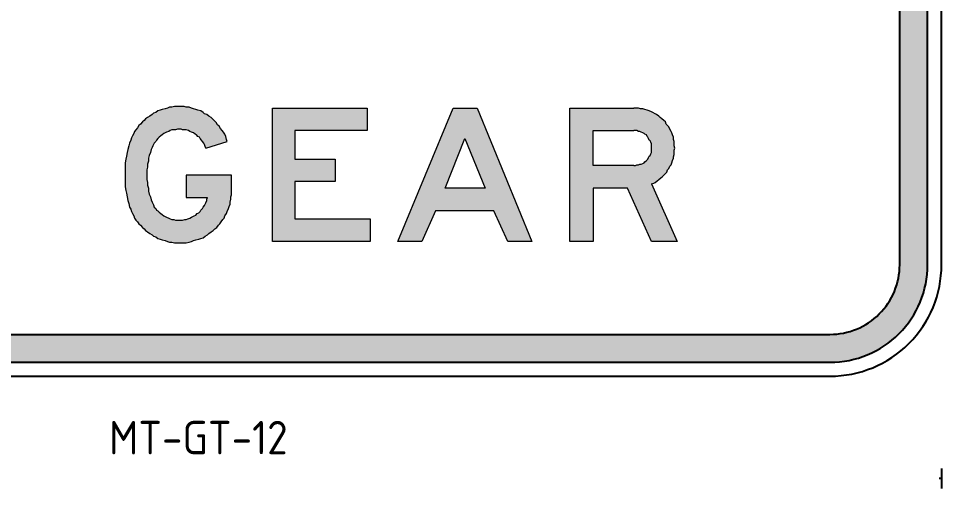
# Model space of a CAD drawing. Extents: x 94 to 239, y 104 to 189.
# Drawn here: x 156.1 to 238.9, y 104.3 to 146.5 of the extents above; entities that cross this region are included whole.
import ezdxf

# ---------------------------------------------------------------- set-up
doc = ezdxf.new("R2010")
doc.units = 0
doc.header["$LTSCALE"] = 12
doc.header["$MEASUREMENT"] = 0
doc.layers.get('0').update_dxf_attribs({"linetype": 'CONTINUOUS'})
for name, color, linetype in [('L25', 1, 'CONTINUOUS'), ('L35', 3, 'CONTINUOUS'), ('T25', 1, 'CONTINUOUS')]:
    doc.layers.add(name, color=color, linetype=linetype)
doc.styles.add('ISO', font='iso')

# ---------------------------------------------------------------- blocks, each defined once
blk = doc.blocks.new('SGNDIM')
for p, q in [((0, 4.5), (0, -4.5)), ((0, 0), (-1, 0))]:
    blk.add_line(p, q)

msp = doc.modelspace()

# ---------------------------------------------------------------- hatches: boundary and pattern name
at = {"layer": 'L25'}
h = msp.add_hatch(color=256, dxfattribs=at)
edge = h.paths.add_edge_path()
edge.add_line((95.105, 179.366), (95.105, 124.366))
edge.add_arc((103.855, 124.366), 8.75, 180, 270)
edge.add_line((103.855, 115.616), (228.855, 115.616))
edge.add_arc((228.855, 124.366), 8.75, 270, 360)
edge.add_line((237.605, 124.366), (237.605, 179.366))
edge.add_arc((228.855, 179.366), 8.75, 0, 90)
edge.add_line((228.855, 188.116), (103.855, 188.116))
edge.add_arc((103.855, 179.366), 8.75, 90, 180)
edge = h.paths.add_edge_path(flags=16)
edge.add_line((97.605, 179.366), (97.605, 124.366))
edge.add_arc((103.855, 124.366), 6.25, 180, 270)
edge.add_line((103.855, 118.116), (228.855, 118.116))
edge.add_arc((228.855, 124.366), 6.25, 270, 360)
edge.add_line((235.105, 124.366), (235.105, 179.366))
edge.add_arc((228.855, 179.366), 6.25, 0, 90)
edge.add_line((228.855, 185.616), (103.855, 185.616))
edge.add_arc((103.855, 179.366), 6.25, 90, 180)
h = msp.add_hatch(color=256, dxfattribs=at)
h.paths.add_polyline_path([(178.87, 138.423), (187.367, 138.423), (187.367, 136.396), (180.896, 136.396), (180.896, 133.848), (184.491, 133.848), (184.491, 131.821), (180.896, 131.821), (180.896, 128.488), (187.628, 128.488), (187.628, 126.462), (178.87, 126.462)])
h.paths.add_polyline_path([(196.125, 135.678), (197.955, 131.233), (194.36, 131.233)], flags=16)
h.paths.add_polyline_path([(190.112, 126.462), (195.079, 138.423), (197.236, 138.423), (202.138, 126.462), (199.981, 126.462), (198.739, 129.207), (193.51, 129.207), (192.269, 126.462)])
h.paths.add_polyline_path([(117.695, 138.423), (119.721, 138.423), (119.721, 128.488), (126.453, 128.488), (126.453, 126.462), (117.695, 126.462)])
h.paths.add_polyline_path([(140.963, 138.423), (142.989, 138.423), (144.427, 131.102), (146.257, 138.423), (148.413, 138.423), (150.178, 131.102), (151.616, 138.423), (153.707, 138.423), (151.42, 126.462), (149.263, 126.462), (147.302, 134.109), (145.407, 126.462), (143.25, 126.462)])
h.paths.add_polyline_path([(211.288, 133.259), (207.628, 133.259), (207.628, 136.396), (211.288, 136.396), (211.419, 136.396), (211.549, 136.396), (211.68, 136.331), (211.811, 136.331), (211.941, 136.266), (212.072, 136.2), (212.203, 136.135), (212.268, 136.07), (212.399, 136.004), (212.464, 135.874), (212.53, 135.808), (212.595, 135.678), (212.66, 135.547), (212.726, 135.481), (212.791, 135.351), (212.856, 135.22), (212.856, 135.089), (212.856, 134.959), (212.856, 134.828), (212.856, 134.697), (212.856, 134.566), (212.856, 134.436), (212.791, 134.305), (212.726, 134.174), (212.66, 134.109), (212.595, 133.978), (212.53, 133.848), (212.464, 133.782), (212.399, 133.717), (212.268, 133.586), (212.203, 133.521), (212.072, 133.455), (211.941, 133.39), (211.811, 133.39), (211.68, 133.325), (211.549, 133.325), (211.419, 133.259)], flags=16)
h.paths.add_polyline_path([(212.856, 131.625), (215.144, 126.462), (212.856, 126.462), (210.7, 131.233), (207.628, 131.233), (207.628, 126.462), (205.536, 126.462), (205.536, 138.423), (211.288, 138.423), (211.484, 138.423), (211.68, 138.423), (211.876, 138.357), (212.072, 138.357), (212.268, 138.292), (212.464, 138.226), (212.66, 138.161), (212.856, 138.096), (212.987, 138.03), (213.183, 137.9), (213.314, 137.834), (213.51, 137.704), (213.641, 137.573), (213.771, 137.442), (213.967, 137.311), (214.098, 137.181), (214.164, 136.985), (214.294, 136.854), (214.425, 136.723), (214.49, 136.527), (214.621, 136.331), (214.686, 136.2), (214.752, 136.004), (214.817, 135.808), (214.817, 135.612), (214.882, 135.416), (214.882, 135.22), (214.882, 135.024), (214.948, 134.828), (214.882, 134.632), (214.882, 134.436), (214.882, 134.24), (214.817, 134.044), (214.817, 133.913), (214.752, 133.717), (214.686, 133.521), (214.621, 133.325), (214.49, 133.194), (214.425, 132.998), (214.294, 132.867), (214.229, 132.671), (214.098, 132.54), (213.967, 132.41), (213.837, 132.279), (213.706, 132.148), (213.51, 132.017), (213.379, 131.887), (213.183, 131.756), (213.052, 131.691)])
h.paths.add_polyline_path([(172.923, 134.828), (174.818, 135.416), (174.753, 135.612), (174.687, 135.874), (174.622, 136.07), (174.491, 136.266), (174.361, 136.396), (174.23, 136.593), (174.099, 136.789), (173.968, 136.919), (173.838, 137.115), (173.707, 137.246), (173.511, 137.442), (173.38, 137.573), (173.184, 137.704), (172.988, 137.834), (172.792, 137.9), (172.661, 138.03), (172.465, 138.161), (172.204, 138.226), (172.008, 138.292), (171.812, 138.357), (171.616, 138.423), (171.419, 138.488), (171.158, 138.488), (170.962, 138.553), (170.766, 138.553), (170.504, 138.553), (170.308, 138.553), (170.112, 138.553), (169.851, 138.488), (169.655, 138.488), (169.459, 138.423), (169.263, 138.357), (169.001, 138.292), (168.805, 138.226), (168.609, 138.161), (168.413, 138.03), (168.217, 137.965), (168.086, 137.834), (167.89, 137.704), (167.694, 137.573), (167.498, 137.442), (167.367, 137.311), (167.237, 137.181), (167.04, 136.985), (166.91, 136.854), (166.779, 136.658), (166.648, 136.462), (166.518, 136.331), (166.452, 136.135), (166.322, 135.939), (166.256, 135.743), (166.191, 135.547), (166.06, 135.285), (165.995, 135.024), (165.929, 134.697), (165.864, 134.436), (165.799, 134.109), (165.733, 133.848), (165.668, 133.521), (165.668, 133.194), (165.668, 132.867), (165.668, 132.606), (165.668, 132.279), (165.668, 131.952), (165.668, 131.691), (165.668, 131.364), (165.733, 131.037), (165.799, 130.776), (165.864, 130.449), (165.929, 130.122), (165.995, 129.861), (166.06, 129.534), (166.191, 129.338), (166.256, 129.142), (166.322, 128.946), (166.452, 128.75), (166.518, 128.554), (166.648, 128.357), (166.779, 128.227), (166.91, 128.031), (167.04, 127.9), (167.237, 127.704), (167.367, 127.573), (167.498, 127.442), (167.694, 127.312), (167.89, 127.181), (168.086, 127.05), (168.217, 126.92), (168.413, 126.854), (168.609, 126.723), (168.805, 126.658), (169.001, 126.593), (169.263, 126.527), (169.459, 126.462), (169.655, 126.397), (169.851, 126.397), (170.112, 126.331), (170.308, 126.331), (170.504, 126.331), (170.766, 126.331), (170.962, 126.331), (171.158, 126.331), (171.419, 126.397), (171.616, 126.462), (171.812, 126.527), (172.008, 126.593), (172.269, 126.658), (172.465, 126.723), (172.661, 126.789), (172.857, 126.92), (173.053, 127.05), (173.184, 127.181), (173.38, 127.312), (173.576, 127.442), (173.707, 127.573), (173.903, 127.704), (174.034, 127.9), (174.164, 128.031), (174.295, 128.227), (174.426, 128.423), (174.557, 128.554), (174.622, 128.75), (174.753, 128.946), (174.818, 129.142), (174.949, 129.403), (175.014, 129.599), (175.079, 129.795), (175.079, 129.991), (175.145, 130.253), (175.145, 130.449), (175.21, 130.645), (175.21, 130.906), (175.21, 132.41), (171.158, 132.41), (171.158, 130.384), (173.053, 130.384), (172.988, 130.253), (172.988, 130.122), (172.923, 129.926), (172.857, 129.795), (172.792, 129.665), (172.661, 129.534), (172.596, 129.403), (172.465, 129.272), (172.4, 129.142), (172.269, 129.011), (172.138, 128.946), (172.008, 128.815), (171.877, 128.75), (171.746, 128.684), (171.616, 128.619), (171.485, 128.554), (171.289, 128.488), (171.158, 128.423), (171.027, 128.423), (170.831, 128.357), (170.7, 128.357), (170.504, 128.357), (170.374, 128.357), (170.178, 128.357), (170.047, 128.423), (169.851, 128.423), (169.72, 128.488), (169.589, 128.554), (169.393, 128.619), (169.263, 128.684), (169.132, 128.75), (169.001, 128.88), (168.87, 128.946), (168.74, 129.076), (168.609, 129.207), (168.478, 129.272), (168.413, 129.403), (168.282, 129.534), (168.217, 129.73), (168.152, 129.861), (168.086, 129.991), (168.021, 130.187), (167.955, 130.449), (167.825, 130.71), (167.759, 130.972), (167.759, 131.233), (167.694, 131.495), (167.694, 131.756), (167.629, 132.017), (167.629, 132.279), (167.629, 132.54), (167.629, 132.867), (167.694, 133.129), (167.694, 133.39), (167.759, 133.651), (167.759, 133.913), (167.825, 134.174), (167.955, 134.436), (168.021, 134.697), (168.086, 134.893), (168.152, 135.024), (168.217, 135.155), (168.282, 135.285), (168.413, 135.416), (168.478, 135.547), (168.609, 135.678), (168.74, 135.808), (168.87, 135.939), (169.001, 136.004), (169.132, 136.135), (169.263, 136.2), (169.393, 136.266), (169.589, 136.331), (169.72, 136.396), (169.851, 136.462), (170.047, 136.462), (170.178, 136.462), (170.374, 136.527), (170.504, 136.527), (170.7, 136.527), (170.831, 136.462), (171.027, 136.462), (171.158, 136.462), (171.354, 136.396), (171.485, 136.331), (171.616, 136.266), (171.812, 136.2), (171.942, 136.07), (172.073, 136.004), (172.204, 135.874), (172.334, 135.808), (172.4, 135.678), (172.531, 135.547), (172.596, 135.416), (172.727, 135.285), (172.792, 135.155), (172.857, 134.959)])
h.paths.add_polyline_path([(133.577, 136.527), (133.446, 136.527), (133.25, 136.462), (133.12, 136.462), (132.924, 136.462), (132.793, 136.396), (132.597, 136.331), (132.466, 136.266), (132.335, 136.2), (132.205, 136.135), (132.009, 136.004), (131.878, 135.939), (131.747, 135.808), (131.682, 135.678), (131.551, 135.547), (131.42, 135.416), (131.355, 135.285), (131.224, 135.155), (131.159, 134.959), (131.094, 134.828), (131.028, 134.632), (130.963, 134.436), (130.897, 134.305), (130.832, 134.109), (130.767, 133.782), (130.767, 133.521), (130.701, 133.194), (130.701, 132.867), (130.701, 132.606), (130.701, 132.279), (130.701, 131.952), (130.701, 131.691), (130.767, 131.364), (130.767, 131.037), (130.832, 130.776), (130.897, 130.58), (130.963, 130.384), (131.028, 130.253), (131.094, 130.057), (131.159, 129.926), (131.224, 129.73), (131.355, 129.599), (131.42, 129.469), (131.551, 129.338), (131.682, 129.207), (131.747, 129.076), (131.878, 128.946), (132.009, 128.88), (132.205, 128.75), (132.335, 128.684), (132.466, 128.619), (132.597, 128.554), (132.793, 128.488), (132.924, 128.423), (133.12, 128.423), (133.25, 128.357), (133.446, 128.357), (133.577, 128.357), (133.773, 128.357), (133.904, 128.357), (134.1, 128.423), (134.231, 128.423), (134.427, 128.488), (134.558, 128.554), (134.754, 128.619), (134.884, 128.684), (135.015, 128.75), (135.146, 128.88), (135.276, 128.946), (135.407, 129.076), (135.538, 129.207), (135.669, 129.338), (135.734, 129.469), (135.865, 129.599), (135.93, 129.73), (136.061, 129.926), (136.126, 130.057), (136.191, 130.253), (136.257, 130.384), (136.322, 130.58), (136.388, 130.776), (136.388, 131.037), (136.453, 131.364), (136.518, 131.691), (136.518, 131.952), (136.518, 132.279), (136.518, 132.606), (136.518, 132.867), (136.518, 133.194), (136.453, 133.521), (136.388, 133.782), (136.388, 134.109), (136.322, 134.305), (136.257, 134.436), (136.191, 134.632), (136.126, 134.828), (136.061, 134.959), (135.93, 135.155), (135.865, 135.285), (135.734, 135.416), (135.669, 135.547), (135.538, 135.678), (135.407, 135.808), (135.276, 135.939), (135.146, 136.004), (135.015, 136.135), (134.884, 136.2), (134.754, 136.266), (134.558, 136.331), (134.427, 136.396), (134.231, 136.462), (134.1, 136.462), (133.904, 136.462), (133.773, 136.527)], flags=16)
h.paths.add_polyline_path([(133.577, 138.553), (133.381, 138.553), (133.12, 138.553), (132.924, 138.488), (132.728, 138.488), (132.466, 138.423), (132.27, 138.357), (132.074, 138.292), (131.878, 138.226), (131.616, 138.096), (131.42, 138.03), (131.224, 137.9), (131.028, 137.834), (130.832, 137.704), (130.701, 137.573), (130.505, 137.377), (130.309, 137.246), (130.179, 137.115), (130.048, 136.919), (129.852, 136.723), (129.721, 136.593), (129.59, 136.331), (129.46, 136.135), (129.329, 135.939), (129.264, 135.743), (129.133, 135.547), (129.067, 135.285), (129.002, 135.089), (128.937, 134.828), (128.871, 134.501), (128.806, 134.174), (128.741, 133.913), (128.675, 133.586), (128.675, 133.259), (128.61, 132.932), (128.61, 132.606), (128.61, 132.279), (128.61, 131.952), (128.675, 131.625), (128.675, 131.299), (128.741, 130.972), (128.806, 130.645), (128.871, 130.384), (128.937, 130.057), (129.002, 129.795), (129.067, 129.599), (129.133, 129.338), (129.264, 129.142), (129.329, 128.946), (129.46, 128.684), (129.59, 128.488), (129.721, 128.292), (129.852, 128.096), (130.048, 127.965), (130.179, 127.769), (130.309, 127.639), (130.505, 127.508), (130.636, 127.377), (130.832, 127.246), (131.028, 127.116), (131.224, 126.985), (131.42, 126.854), (131.616, 126.789), (131.813, 126.658), (132.009, 126.593), (132.205, 126.527), (132.401, 126.462), (132.597, 126.462), (132.858, 126.397), (133.054, 126.331), (133.25, 126.331), (133.512, 126.331), (133.708, 126.331), (133.904, 126.331), (134.165, 126.331), (134.361, 126.397), (134.558, 126.462), (134.819, 126.462), (135.015, 126.527), (135.211, 126.593), (135.407, 126.658), (135.603, 126.789), (135.799, 126.854), (135.995, 126.985), (136.191, 127.116), (136.388, 127.246), (136.518, 127.377), (136.714, 127.508), (136.845, 127.639), (137.041, 127.769), (137.172, 127.965), (137.303, 128.096), (137.433, 128.292), (137.564, 128.488), (137.695, 128.684), (137.825, 128.946), (137.956, 129.142), (138.022, 129.338), (138.152, 129.599), (138.218, 129.795), (138.283, 130.057), (138.348, 130.384), (138.414, 130.645), (138.479, 130.972), (138.544, 131.299), (138.544, 131.625), (138.544, 131.952), (138.544, 132.279), (138.544, 132.606), (138.544, 132.932), (138.544, 133.259), (138.544, 133.586), (138.479, 133.913), (138.414, 134.174), (138.348, 134.501), (138.283, 134.828), (138.218, 135.089), (138.152, 135.285), (138.022, 135.547), (137.956, 135.743), (137.825, 135.939), (137.695, 136.135), (137.564, 136.331), (137.433, 136.593), (137.303, 136.723), (137.172, 136.919), (137.041, 137.115), (136.845, 137.246), (136.714, 137.377), (136.518, 137.573), (136.322, 137.704), (136.126, 137.834), (135.93, 137.9), (135.734, 138.03), (135.538, 138.096), (135.342, 138.226), (135.146, 138.292), (134.95, 138.357), (134.688, 138.423), (134.492, 138.488), (134.296, 138.488), (134.035, 138.553), (133.839, 138.553)])

# ---------------------------------------------------------------- linework, layer by layer
at = {"color": 3, "lineweight": 0}
for points in [[(170.504, 138.553), (170.308, 138.553), (170.112, 138.553), (169.851, 138.488), (169.655, 138.488), (169.459, 138.423), (169.263, 138.357), (169.001, 138.292), (168.805, 138.226), (168.609, 138.161), (168.413, 138.03), (168.217, 137.965), (168.086, 137.834), (167.89, 137.704), (167.694, 137.573), (167.498, 137.442), (167.367, 137.311), (167.237, 137.181), (167.04, 136.985), (166.91, 136.854), (166.779, 136.658), (166.648, 136.462), (166.518, 136.331), (166.452, 136.135), (166.322, 135.939), (166.256, 135.743), (166.191, 135.547), (166.06, 135.285), (165.995, 135.024), (165.929, 134.697), (165.864, 134.436), (165.799, 134.109), (165.733, 133.848), (165.668, 133.521), (165.668, 133.194), (165.668, 132.867), (165.668, 132.606), (165.668, 132.279), (165.668, 131.952), (165.668, 131.691), (165.668, 131.364), (165.733, 131.037), (165.799, 130.776), (165.864, 130.449), (165.929, 130.122), (165.995, 129.861), (166.06, 129.534), (166.191, 129.338), (166.256, 129.142), (166.322, 128.946), (166.452, 128.75), (166.518, 128.554), (166.648, 128.357), (166.779, 128.227), (166.91, 128.031), (167.04, 127.9), (167.237, 127.704), (167.367, 127.573), (167.498, 127.442), (167.694, 127.312), (167.89, 127.181), (168.086, 127.05), (168.217, 126.92), (168.413, 126.854), (168.609, 126.723), (168.805, 126.658), (169.001, 126.593), (169.263, 126.527), (169.459, 126.462), (169.655, 126.397), (169.851, 126.397), (170.112, 126.331), (170.308, 126.331), (170.504, 126.331), (170.766, 126.331), (170.962, 126.331), (171.158, 126.331), (171.419, 126.397), (171.616, 126.462), (171.812, 126.527), (172.008, 126.593), (172.269, 126.658), (172.465, 126.723), (172.661, 126.789), (172.857, 126.92), (173.053, 127.05), (173.184, 127.181), (173.38, 127.312), (173.576, 127.442), (173.707, 127.573), (173.903, 127.704), (174.034, 127.9), (174.164, 128.031), (174.295, 128.227), (174.426, 128.423), (174.557, 128.554), (174.622, 128.75), (174.753, 128.946), (174.818, 129.142), (174.949, 129.403), (175.014, 129.599), (175.079, 129.795), (175.079, 129.991), (175.145, 130.253), (175.145, 130.449), (175.21, 130.645), (175.21, 130.906), (175.21, 132.41), (171.158, 132.41), (171.158, 130.384), (173.053, 130.384)], [(172.923, 134.828), (174.818, 135.416), (174.753, 135.612), (174.687, 135.874), (174.622, 136.07), (174.491, 136.266), (174.361, 136.396), (174.23, 136.593), (174.099, 136.789), (173.968, 136.919), (173.838, 137.115), (173.707, 137.246), (173.511, 137.442), (173.38, 137.573), (173.184, 137.704), (172.988, 137.834), (172.792, 137.9), (172.661, 138.03), (172.465, 138.161), (172.204, 138.226), (172.008, 138.292), (171.812, 138.357), (171.616, 138.423), (171.419, 138.488), (171.158, 138.488), (170.962, 138.553), (170.766, 138.553), (170.504, 138.553)], [(178.87, 138.423), (187.367, 138.423), (187.367, 136.396), (180.896, 136.396), (180.896, 133.848), (184.491, 133.848), (184.491, 131.821), (180.896, 131.821), (180.896, 128.488), (187.628, 128.488), (187.628, 126.462), (178.87, 126.462), (178.87, 138.423), (178.87, 138.423)], [(190.112, 126.462), (195.079, 138.423), (197.236, 138.423), (202.138, 126.462), (199.981, 126.462), (198.739, 129.207), (193.51, 129.207), (192.269, 126.462), (190.112, 126.462), (190.112, 126.462)], [(212.856, 131.625), (215.144, 126.462), (212.856, 126.462), (210.7, 131.233), (207.628, 131.233), (207.628, 126.462), (205.536, 126.462), (205.536, 138.423)], [(205.536, 138.423), (211.288, 138.423)], [(214.948, 134.828), (214.882, 135.024), (214.882, 135.22), (214.882, 135.416), (214.817, 135.612), (214.817, 135.808), (214.752, 136.004), (214.686, 136.2), (214.621, 136.331), (214.49, 136.527), (214.425, 136.723), (214.294, 136.854), (214.164, 136.985), (214.098, 137.181), (213.967, 137.311), (213.771, 137.442), (213.641, 137.573), (213.51, 137.704), (213.314, 137.834), (213.183, 137.9), (212.987, 138.03), (212.856, 138.096), (212.66, 138.161), (212.464, 138.226), (212.268, 138.292), (212.072, 138.357), (211.876, 138.357), (211.68, 138.423), (211.484, 138.423), (211.288, 138.423)], [(170.504, 136.527), (170.374, 136.527), (170.178, 136.462), (170.047, 136.462), (169.851, 136.462), (169.72, 136.396), (169.589, 136.331), (169.393, 136.266), (169.263, 136.2), (169.132, 136.135), (169.001, 136.004), (168.87, 135.939), (168.74, 135.808), (168.609, 135.678), (168.478, 135.547), (168.413, 135.416), (168.282, 135.285), (168.217, 135.155), (168.152, 135.024), (168.086, 134.893), (168.021, 134.697)], [(172.923, 134.828), (172.857, 134.959), (172.792, 135.155), (172.727, 135.285), (172.596, 135.416), (172.531, 135.547), (172.4, 135.678), (172.334, 135.808), (172.204, 135.874), (172.073, 136.004), (171.942, 136.07), (171.812, 136.2), (171.616, 136.266), (171.485, 136.331), (171.354, 136.396), (171.158, 136.462), (171.027, 136.462), (170.831, 136.462), (170.7, 136.527), (170.504, 136.527)], [(211.288, 133.259), (207.628, 133.259), (207.628, 136.396)], [(207.628, 136.396), (211.288, 136.396)], [(212.856, 134.828), (212.856, 134.959), (212.856, 135.089), (212.856, 135.22), (212.791, 135.351), (212.726, 135.481), (212.66, 135.547), (212.595, 135.678), (212.53, 135.808), (212.464, 135.874), (212.399, 136.004), (212.268, 136.07), (212.203, 136.135), (212.072, 136.2), (211.941, 136.266), (211.811, 136.331), (211.68, 136.331), (211.549, 136.396), (211.419, 136.396), (211.288, 136.396)], [(196.125, 135.678), (197.955, 131.233), (194.36, 131.233), (196.125, 135.678), (196.125, 135.678)], [(168.021, 134.697), (167.955, 134.436), (167.825, 134.174), (167.759, 133.913), (167.759, 133.651), (167.694, 133.39), (167.694, 133.129), (167.629, 132.867), (167.629, 132.54), (167.629, 132.279), (167.629, 132.017), (167.694, 131.756), (167.694, 131.495), (167.759, 131.233), (167.759, 130.972), (167.825, 130.71), (167.955, 130.449), (168.021, 130.187)], [(211.288, 133.259), (211.419, 133.259), (211.549, 133.325), (211.68, 133.325), (211.811, 133.39), (211.941, 133.39), (212.072, 133.455), (212.203, 133.521), (212.268, 133.586), (212.399, 133.717), (212.464, 133.782), (212.53, 133.848), (212.595, 133.978), (212.66, 134.109), (212.726, 134.174), (212.791, 134.305), (212.856, 134.436), (212.856, 134.566), (212.856, 134.697), (212.856, 134.828)], [(212.856, 131.625), (213.052, 131.691), (213.183, 131.756), (213.379, 131.887), (213.51, 132.017), (213.706, 132.148), (213.837, 132.279), (213.967, 132.41), (214.098, 132.54), (214.229, 132.671), (214.294, 132.867), (214.425, 132.998), (214.49, 133.194), (214.621, 133.325), (214.686, 133.521), (214.752, 133.717), (214.817, 133.913), (214.817, 134.044), (214.882, 134.24), (214.882, 134.436), (214.882, 134.632), (214.948, 134.828)], [(168.021, 130.187), (168.086, 129.991), (168.152, 129.861), (168.217, 129.73), (168.282, 129.534), (168.413, 129.403), (168.478, 129.272), (168.609, 129.207), (168.74, 129.076), (168.87, 128.946), (169.001, 128.88), (169.132, 128.75), (169.263, 128.684), (169.393, 128.619), (169.589, 128.554), (169.72, 128.488), (169.851, 128.423), (170.047, 128.423), (170.178, 128.357), (170.374, 128.357), (170.504, 128.357)], [(170.504, 128.357), (170.7, 128.357), (170.831, 128.357), (171.027, 128.423), (171.158, 128.423), (171.289, 128.488), (171.485, 128.554), (171.616, 128.619), (171.746, 128.684), (171.877, 128.75), (172.008, 128.815), (172.138, 128.946), (172.269, 129.011), (172.4, 129.142), (172.465, 129.272), (172.596, 129.403), (172.661, 129.534), (172.792, 129.665), (172.857, 129.795), (172.923, 129.926), (172.988, 130.122), (172.988, 130.253), (173.053, 130.384)]]:
    msp.add_lwpolyline(points, dxfattribs=at)
at = {"layer": 'L35'}
for points in [[(93.855, 179.366), (93.855, 124.366, 0.414214), (103.855, 114.366), (228.855, 114.366, 0.414214), (238.855, 124.366), (238.855, 179.366, 0.414214), (228.855, 189.366), (103.855, 189.366, 0.414214)], [(95.105, 179.366), (95.105, 124.366, 0.414214), (103.855, 115.616), (228.855, 115.616, 0.414214), (237.605, 124.366), (237.605, 179.366, 0.414214), (228.855, 188.116), (103.855, 188.116, 0.414214)], [(97.605, 179.366), (97.605, 124.366, 0.414214), (103.855, 118.116), (228.855, 118.116, 0.414214), (235.105, 124.366), (235.105, 179.366, 0.414214), (228.855, 185.616), (103.855, 185.616, 0.414214)]]:
    msp.add_lwpolyline(points, format="xyb", close=True, dxfattribs=at)

# ---------------------------------------------------------------- block references
at = {"layer": 'T25', "xscale": 0.2, "yscale": 0.2, "zscale": 0.2}
msp.add_blockref('SGNDIM', (238.855, 105.183), dxfattribs=at)

# ---------------------------------------------------------------- texts
at = {"layer": 'T25', "color": 3, "style": 'ISO'}
msp.add_text('MT-GT-12', height=3, dxfattribs=at).set_placement((164.227, 107.355))

doc.saveas('drawing.dxf')
